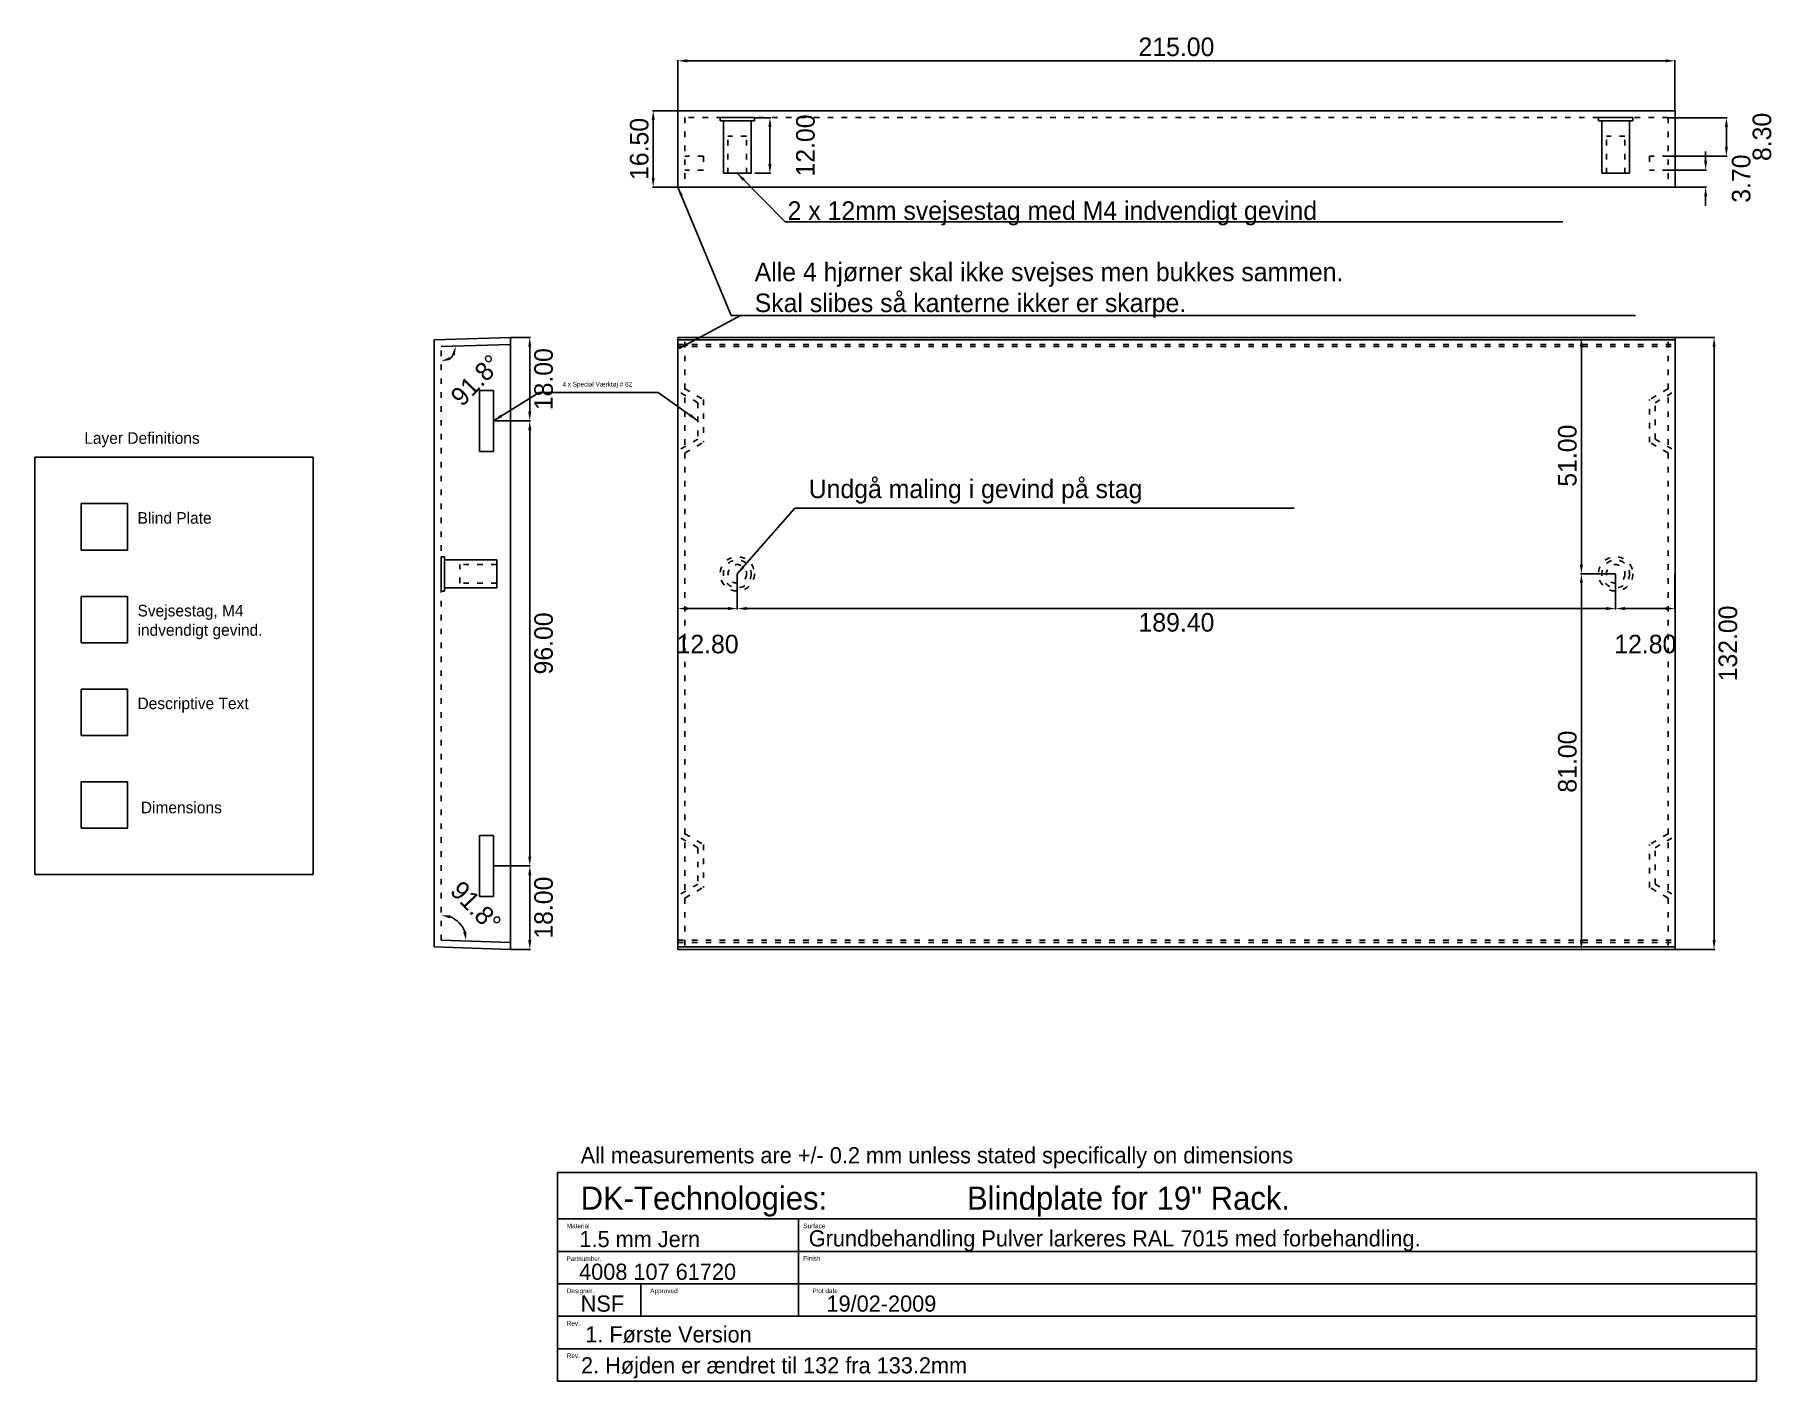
# Model space of a CAD drawing. Header units: millimetres. Extents: x 52 to 427, y -58 to 232.
import ezdxf

# ---------------------------------------------------------------- set-up
doc = ezdxf.new("R2010")
doc.units = ezdxf.units.MM
doc.header["$MEASUREMENT"] = 0
doc.linetypes.add('ACAD_ISO03W100', pattern=[30, 12, -18])
for name, color, linetype in [('Descriptive Text', 8, 'Continuous'), ('Dimensions', 140, 'Continuous'), ('Plate', 5, 'Continuous'), ('SvejseStag', 3, 'Continuous')]:
    doc.layers.add(name, color=color, linetype=linetype)
doc.dimstyles.new('DK-audio', dxfattribs={"dimtxt": 4, "dimasz": 2, "dimexe": 0.18, "dimexo": 0.0625, "dimgap": 1, "dimtad": 2, "dimzin": 0, "dimdsep": 46, "dimtxsty": 'Standard', "dimcen": 5, "dimadec": 1, "dimazin": 0, "dimtfac": 1, "dimtofl": 0, "dimtmove": 2, "dimatfit": 3, "dimfxl": 0, "dimtolj": 1, "dimtzin": 0, "dimarcsym": 0})

# ---------------------------------------------------------------- blocks, each defined once
blk = doc.blocks.new('*D22')
at = {"layer": 'DEFPOINTS', "color": 0, "ltscale": 0.1}
for p in [(405.55, 226.66), (190.56, 215.9), (405.55, 215.9)]:
    blk.add_point(p, dxfattribs=at)
at = {"layer": 'Dimensions', "color": 0, "lineweight": -2, "ltscale": 0.1}
for p, q in [((190.56, 215.97), (190.56, 226.84)), ((192.56, 226.66), (403.55, 226.66)), ((405.55, 215.97), (405.55, 226.84))]:
    blk.add_line(p, q, dxfattribs=at)
at = {"layer": 'Dimensions', "color": 0, "ltscale": 0.1}
for points in [[(192.56, 226.99), (192.56, 226.32), (190.56, 226.66)], [(403.55, 226.99), (403.55, 226.32), (405.55, 226.66)]]:
    blk.add_solid(points, dxfattribs=at)
at = {"layer": 'Dimensions', "color": 0, "ltscale": 0.1, "insert": (298.05, 229.66), "char_height": 4, "attachment_point": 5}
blk.add_mtext('\\A1;215.00', dxfattribs=at)
blk = doc.blocks.new('*D23')
at = {"layer": 'DEFPOINTS', "color": 0, "ltscale": 0.1}
for p in [(203.35, 115.99), (392.75, 115.99), (203.35, 108.51)]:
    blk.add_point(p, dxfattribs=at)
at = {"layer": 'Dimensions', "color": 0, "lineweight": -2, "ltscale": 0.1}
for p, q in [((203.35, 115.93), (203.35, 108.33)), ((392.75, 115.93), (392.75, 108.33)), ((390.75, 108.51), (205.35, 108.51))]:
    blk.add_line(p, q, dxfattribs=at)
at = {"layer": 'Dimensions', "color": 0, "ltscale": 0.1}
for points in [[(205.35, 108.85), (205.35, 108.18), (203.35, 108.51)], [(390.75, 108.85), (390.75, 108.18), (392.75, 108.51)]]:
    blk.add_solid(points, dxfattribs=at)
at = {"layer": 'Dimensions', "color": 0, "ltscale": 0.1, "insert": (298.05, 105.51), "char_height": 4, "attachment_point": 5}
blk.add_mtext('\\A1;189.40', dxfattribs=at)
blk = doc.blocks.new('*D24')
at = {"layer": 'DEFPOINTS', "color": 0, "ltscale": 0.1}
for p in [(190.56, 115.99), (203.35, 115.99), (190.56, 108.51)]:
    blk.add_point(p, dxfattribs=at)
at = {"layer": 'Dimensions', "color": 0, "lineweight": -2, "ltscale": 0.1}
for p, q in [((190.56, 115.93), (190.56, 108.33)), ((203.35, 115.93), (203.35, 108.33)), ((201.35, 108.51), (192.56, 108.51))]:
    blk.add_line(p, q, dxfattribs=at)
at = {"layer": 'Dimensions', "color": 0, "ltscale": 0.1}
for points in [[(192.56, 108.85), (192.56, 108.18), (190.56, 108.51)], [(201.35, 108.85), (201.35, 108.18), (203.35, 108.51)]]:
    blk.add_solid(points, dxfattribs=at)
at = {"layer": 'Dimensions', "color": 0, "ltscale": 0.1, "insert": (196.95, 100.83), "char_height": 4, "attachment_point": 5}
blk.add_mtext('\\A1;12.80', dxfattribs=at)
blk = doc.blocks.new('*D25')
at = {"layer": 'DEFPOINTS', "color": 0, "ltscale": 0.1}
for p in [(392.75, 115.99), (405.55, 115.99), (405.55, 108.51)]:
    blk.add_point(p, dxfattribs=at)
at = {"layer": 'Dimensions', "color": 0, "lineweight": -2, "ltscale": 0.1}
for p, q in [((392.75, 115.93), (392.75, 108.33)), ((405.55, 115.93), (405.55, 108.33)), ((394.75, 108.51), (403.55, 108.51))]:
    blk.add_line(p, q, dxfattribs=at)
at = {"layer": 'Dimensions', "color": 0, "ltscale": 0.1}
for points in [[(394.75, 108.85), (394.75, 108.18), (392.75, 108.51)], [(403.55, 108.85), (403.55, 108.18), (405.55, 108.51)]]:
    blk.add_solid(points, dxfattribs=at)
at = {"layer": 'Dimensions', "color": 0, "ltscale": 0.1, "insert": (399.15, 100.83), "char_height": 4, "attachment_point": 5}
blk.add_mtext('\\A1;12.80', dxfattribs=at)
blk = doc.blocks.new('*D26')
at = {"layer": 'DEFPOINTS', "color": 0, "ltscale": 0.1}
for p in [(404.05, 214.4), (404.05, 206.1), (416.64, 206.1)]:
    blk.add_point(p, dxfattribs=at)
at = {"layer": 'Dimensions', "color": 0, "lineweight": -2, "ltscale": 0.1}
for p, q in [((404.12, 214.4), (416.82, 214.4)), ((416.64, 212.4), (416.64, 208.1)), ((404.12, 206.1), (416.82, 206.1))]:
    blk.add_line(p, q, dxfattribs=at)
at = {"layer": 'Dimensions', "color": 0, "ltscale": 0.1}
for points in [[(416.31, 212.4), (416.97, 212.4), (416.64, 214.4)], [(416.31, 208.1), (416.97, 208.1), (416.64, 206.1)]]:
    blk.add_solid(points, dxfattribs=at)
at = {"layer": 'Dimensions', "color": 0, "ltscale": 0.1, "insert": (424.32, 210.25), "char_height": 4, "attachment_point": 5, "rotation": 90}
blk.add_mtext('\\A1;8.30', dxfattribs=at)
blk = doc.blocks.new('*D27')
at = {"layer": 'DEFPOINTS', "color": 0, "ltscale": 0.1}
for p in [(404.05, 203.1), (404.05, 199.4), (412.16, 199.4)]:
    blk.add_point(p, dxfattribs=at)
at = {"layer": 'Dimensions', "color": 0, "lineweight": -2, "ltscale": 0.1}
for p, q in [((412.16, 205.1), (412.16, 207.1)), ((404.12, 203.1), (412.34, 203.1)), ((404.12, 199.4), (412.34, 199.4)), ((412.16, 197.4), (412.16, 195.4))]:
    blk.add_line(p, q, dxfattribs=at)
at = {"layer": 'Dimensions', "color": 0, "ltscale": 0.1}
for points in [[(411.83, 205.1), (412.5, 205.1), (412.16, 203.1)], [(411.83, 197.4), (412.5, 197.4), (412.16, 199.4)]]:
    blk.add_solid(points, dxfattribs=at)
at = {"layer": 'Dimensions', "color": 0, "ltscale": 0.1, "insert": (419.84, 201.25), "char_height": 4, "attachment_point": 5, "rotation": 90}
blk.add_mtext('\\A1;3.70', dxfattribs=at)
blk = doc.blocks.new('*D28')
at = {"layer": 'DEFPOINTS', "color": 0, "ltscale": 0.1}
for p in [(190.56, 215.9), (185.23, 199.4), (190.56, 199.4)]:
    blk.add_point(p, dxfattribs=at)
at = {"layer": 'Dimensions', "color": 0, "lineweight": -2, "ltscale": 0.1}
for p, q in [((190.49, 215.9), (185.05, 215.9)), ((185.23, 213.9), (185.23, 201.4)), ((190.49, 199.4), (185.05, 199.4))]:
    blk.add_line(p, q, dxfattribs=at)
at = {"layer": 'Dimensions', "color": 0, "ltscale": 0.1}
for points in [[(184.89, 213.9), (185.56, 213.9), (185.23, 215.9)], [(184.89, 201.4), (185.56, 201.4), (185.23, 199.4)]]:
    blk.add_solid(points, dxfattribs=at)
at = {"layer": 'Dimensions', "color": 0, "ltscale": 0.1, "insert": (182.23, 207.65), "char_height": 4, "attachment_point": 5, "rotation": 90}
blk.add_mtext('\\A1;16.50', dxfattribs=at)
blk = doc.blocks.new('*D29')
at = {"layer": 'DEFPOINTS', "color": 0, "ltscale": 0.1}
for p in [(150.8, 52.99), (158.61, 52.99), (154.46, 34.99)]:
    blk.add_point(p, dxfattribs=at)
at = {"layer": 'Dimensions', "color": 0, "lineweight": -2, "ltscale": 0.1}
for p, q in [((150.87, 52.99), (158.79, 52.99)), ((158.61, 36.99), (158.61, 50.99)), ((154.52, 34.99), (158.79, 34.99))]:
    blk.add_line(p, q, dxfattribs=at)
at = {"layer": 'Dimensions', "color": 0, "ltscale": 0.1}
for points in [[(158.28, 50.99), (158.94, 50.99), (158.61, 52.99)], [(158.28, 36.99), (158.94, 36.99), (158.61, 34.99)]]:
    blk.add_solid(points, dxfattribs=at)
at = {"layer": 'Dimensions', "color": 0, "ltscale": 0.1, "insert": (161.61, 43.99), "char_height": 4, "attachment_point": 5, "rotation": 90}
blk.add_mtext('\\A1;18.00', dxfattribs=at)
blk = doc.blocks.new('*D30')
at = {"layer": 'DEFPOINTS', "color": 0, "ltscale": 0.1}
for p in [(150.8, 148.99), (158.61, 148.99), (150.87, 52.99)]:
    blk.add_point(p, dxfattribs=at)
at = {"layer": 'Dimensions', "color": 0, "lineweight": -2, "ltscale": 0.1}
for p, q in [((150.87, 148.99), (158.79, 148.99)), ((158.61, 54.99), (158.61, 146.99)), ((150.93, 52.99), (158.79, 52.99))]:
    blk.add_line(p, q, dxfattribs=at)
at = {"layer": 'Dimensions', "color": 0, "ltscale": 0.1}
for points in [[(158.28, 146.99), (158.94, 146.99), (158.61, 148.99)], [(158.28, 54.99), (158.94, 54.99), (158.61, 52.99)]]:
    blk.add_solid(points, dxfattribs=at)
at = {"layer": 'Dimensions', "color": 0, "ltscale": 0.1, "insert": (161.61, 100.99), "char_height": 4, "attachment_point": 5, "rotation": 90}
blk.add_mtext('\\A1;96.00', dxfattribs=at)
blk = doc.blocks.new('*D31')
at = {"layer": 'DEFPOINTS', "color": 0, "ltscale": 0.1}
for p in [(154.47, 166.99), (158.61, 166.99), (150.8, 148.99)]:
    blk.add_point(p, dxfattribs=at)
at = {"layer": 'Dimensions', "color": 0, "lineweight": -2, "ltscale": 0.1}
for p, q in [((154.54, 166.99), (158.79, 166.99)), ((158.61, 150.99), (158.61, 164.99)), ((150.87, 148.99), (158.79, 148.99))]:
    blk.add_line(p, q, dxfattribs=at)
at = {"layer": 'Dimensions', "color": 0, "ltscale": 0.1}
for points in [[(158.28, 164.99), (158.94, 164.99), (158.61, 166.99)], [(158.28, 150.99), (158.94, 150.99), (158.61, 148.99)]]:
    blk.add_solid(points, dxfattribs=at)
at = {"layer": 'Dimensions', "color": 0, "ltscale": 0.1, "insert": (161.61, 157.99), "char_height": 4, "attachment_point": 5, "rotation": 90}
blk.add_mtext('\\A1;18.00', dxfattribs=at)
blk = doc.blocks.new('*D32')
at = {"layer": 'DEFPOINTS', "color": 0, "ltscale": 0.1}
for p in [(207.05, 214.4), (207.05, 202.4), (210.39, 202.4)]:
    blk.add_point(p, dxfattribs=at)
at = {"layer": 'Dimensions', "color": 0, "lineweight": -2, "ltscale": 0.1}
for p, q in [((207.12, 214.4), (210.57, 214.4)), ((210.39, 212.4), (210.39, 204.4)), ((207.12, 202.4), (210.57, 202.4))]:
    blk.add_line(p, q, dxfattribs=at)
at = {"layer": 'Dimensions', "color": 0, "ltscale": 0.1}
for points in [[(210.05, 212.4), (210.72, 212.4), (210.39, 214.4)], [(210.05, 204.4), (210.72, 204.4), (210.39, 202.4)]]:
    blk.add_solid(points, dxfattribs=at)
at = {"layer": 'Dimensions', "color": 0, "ltscale": 0.1, "insert": (218.07, 208.4), "char_height": 4, "attachment_point": 5, "rotation": 90}
blk.add_mtext('\\A1;12.00', dxfattribs=at)
blk = doc.blocks.new('*D33')
at = {"layer": 'DEFPOINTS', "color": 0, "ltscale": 0.1}
for p in [(405.55, 166.99), (405.55, 34.99), (413.98, 34.99)]:
    blk.add_point(p, dxfattribs=at)
at = {"layer": 'Dimensions', "color": 0, "lineweight": -2, "ltscale": 0.1}
for p, q in [((405.62, 166.99), (414.16, 166.99)), ((413.98, 164.99), (413.98, 36.99)), ((405.62, 34.99), (414.16, 34.99))]:
    blk.add_line(p, q, dxfattribs=at)
at = {"layer": 'Dimensions', "color": 0, "ltscale": 0.1}
for points in [[(413.65, 164.99), (414.31, 164.99), (413.98, 166.99)], [(413.65, 36.99), (414.31, 36.99), (413.98, 34.99)]]:
    blk.add_solid(points, dxfattribs=at)
at = {"layer": 'Dimensions', "color": 0, "ltscale": 0.1, "insert": (416.98, 100.99), "char_height": 4, "attachment_point": 5, "rotation": 90}
blk.add_mtext('\\A1;132.00', dxfattribs=at)
blk = doc.blocks.new('*D34')
at = {"layer": 'DEFPOINTS', "color": 0, "ltscale": 0.1}
for p in [(392.75, 115.99), (385.36, 34.99), (392.75, 34.99)]:
    blk.add_point(p, dxfattribs=at)
at = {"layer": 'Dimensions', "color": 0, "lineweight": -2, "ltscale": 0.1}
for p, q in [((392.69, 115.99), (385.18, 115.99)), ((385.36, 113.99), (385.36, 36.99)), ((392.69, 34.99), (385.18, 34.99))]:
    blk.add_line(p, q, dxfattribs=at)
at = {"layer": 'Dimensions', "color": 0, "ltscale": 0.1}
for points in [[(385.03, 113.99), (385.7, 113.99), (385.36, 115.99)], [(385.03, 36.99), (385.7, 36.99), (385.36, 34.99)]]:
    blk.add_solid(points, dxfattribs=at)
at = {"layer": 'Dimensions', "color": 0, "ltscale": 0.1, "insert": (382.36, 75.49), "char_height": 4, "attachment_point": 5, "rotation": 90}
blk.add_mtext('\\A1;81.00', dxfattribs=at)
blk = doc.blocks.new('*D35')
at = {"layer": 'DEFPOINTS', "color": 0, "ltscale": 0.1}
for p in [(385.36, 166.99), (392.75, 166.99), (392.75, 115.99)]:
    blk.add_point(p, dxfattribs=at)
at = {"layer": 'Dimensions', "color": 0, "lineweight": -2, "ltscale": 0.1}
for p, q in [((392.69, 166.99), (385.18, 166.99)), ((385.36, 117.99), (385.36, 164.99)), ((392.69, 115.99), (385.18, 115.99))]:
    blk.add_line(p, q, dxfattribs=at)
at = {"layer": 'Dimensions', "color": 0, "ltscale": 0.1}
for points in [[(385.03, 164.99), (385.7, 164.99), (385.36, 166.99)], [(385.03, 117.99), (385.7, 117.99), (385.36, 115.99)]]:
    blk.add_solid(points, dxfattribs=at)
at = {"layer": 'Dimensions', "color": 0, "ltscale": 0.1, "insert": (382.36, 141.49), "char_height": 4, "attachment_point": 5, "rotation": 90}
blk.add_mtext('\\A1;51.00', dxfattribs=at)
blk = doc.blocks.new('*D36')
at = {"layer": 'DEFPOINTS', "color": 0, "ltscale": 0.1}
for p in [(154.47, 165.49), (139.5, 165.02), (139.5, 165.02), (141.13, 162.27), (139.49, 36.97)]:
    blk.add_point(p, dxfattribs=at)
at = {"layer": 'Dimensions', "color": 0, "lineweight": -2, "ltscale": 0.1}
blk.add_arc((139.5, 165.02), 3.19, 306.5048, 325.2868, dxfattribs=at)
at = {"layer": 'Dimensions', "color": 0, "ltscale": 0.1}
for points in [[(141.81, 163.3), (142.45, 163.11), (142.69, 165.12)], [(141.51, 162.14), (141.3, 162.77), (139.5, 161.83)]]:
    blk.add_solid(points, dxfattribs=at)
at = {"layer": 'Dimensions', "color": 0, "ltscale": 0.1, "insert": (146.99, 157.76), "char_height": 4, "attachment_point": 5, "rotation": 45.8958}
blk.add_mtext('\\A1;91.8°', dxfattribs=at)
blk = doc.blocks.new('*D37')
at = {"layer": 'DEFPOINTS', "color": 0, "ltscale": 0.1}
for p in [(139.5, 165.02), (144.23, 39.57), (139.49, 36.97), (139.49, 36.97), (154.46, 36.5)]:
    blk.add_point(p, dxfattribs=at)
at = {"layer": 'Dimensions', "color": 0, "lineweight": -2, "ltscale": 0.1}
blk.add_arc((139.49, 36.97), 5.41, 19.5029, 68.6887, dxfattribs=at)
at = {"layer": 'Dimensions', "color": 0, "ltscale": 0.1}
for points in [[(141.39, 41.68), (141.51, 42.33), (139.49, 42.38)], [(144.91, 38.82), (144.26, 38.72), (144.89, 36.8)]]:
    blk.add_solid(points, dxfattribs=at)
at = {"layer": 'Dimensions', "color": 0, "ltscale": 0.1, "insert": (146.98, 44.22), "char_height": 4, "attachment_point": 5, "rotation": 314.0958}
blk.add_mtext('\\A1;91.8°', dxfattribs=at)

msp = doc.modelspace()

# ---------------------------------------------------------------- linework, layer by layer
at = {"layer": 'Descriptive Text'}
for p, q in [((51.883, 51.138), (51.883, 141.138)), ((111.883, 141.138), (51.883, 141.138)), ((111.883, 51.138), (111.883, 141.138)), ((71.883, 91.138), (61.883, 91.138)), ((61.883, 81.138), (61.883, 91.138)), ((71.883, 81.138), (71.883, 91.138)), ((71.883, 81.138), (61.883, 81.138)), ((164.589, -58.158), (164.589, -13.158)), ((164.589, -13.158), (423.16, -13.158)), ((423.16, -13.158), (423.16, -58.158)), ((164.589, -23.158), (423.16, -23.158)), ((216.589, -23.158), (216.589, -30.158)), ((164.589, -30.158), (423.16, -30.158)), ((216.589, -30.158), (216.589, -37.158)), ((164.589, -37.158), (423.16, -37.158)), ((182.589, -37.158), (182.589, -44.158)), ((216.589, -37.158), (216.589, -44.158)), ((164.589, -44.158), (423.16, -44.158)), ((164.589, -51.158), (423.16, -51.158)), ((164.589, -58.158), (423.16, -58.158))]:
    msp.add_line(p, q, dxfattribs=at)
at = {"layer": 'Descriptive Text', "ltscale": 0.1}
msp.add_line((111.883, 51.138), (51.883, 51.138), dxfattribs=at)
at = {"layer": 'Dimensions'}
for p, q in [((71.883, 71.138), (61.883, 71.138)), ((61.883, 61.138), (61.883, 71.138)), ((71.883, 61.138), (71.883, 71.138)), ((71.883, 61.138), (61.883, 61.138))]:
    msp.add_line(p, q, dxfattribs=at)
at = {"layer": 'Plate', "ltscale": 0.1}
for p, q in [((405.553, 215.903), (190.555, 215.903)), ((190.555, 215.903), (190.555, 199.403)), ((405.553, 215.903), (405.553, 199.403)), ((405.553, 199.403), (190.555, 199.403)), ((138.004, 166.474), (154.475, 166.992)), ((138.004, 35.511), (138.004, 166.474)), ((139.504, 165.021), (154.474, 165.491)), ((154.475, 166.992), (154.457, 34.994)), ((190.555, 166.993), (190.555, 34.993)), ((190.555, 166.993), (405.553, 166.993)), ((190.555, 166.474), (405.553, 166.474)), ((405.553, 166.993), (405.553, 34.993)), ((150.804, 155.571), (147.804, 155.571)), ((147.804, 155.571), (147.804, 142.418)), ((150.804, 155.571), (150.804, 142.418)), ((150.804, 142.418), (147.804, 142.418)), ((150.804, 59.568), (147.804, 59.568)), ((147.804, 59.568), (147.804, 46.415)), ((150.804, 59.568), (150.804, 46.415)), ((150.804, 46.415), (147.804, 46.415)), ((138.004, 35.511), (154.457, 34.994)), ((139.485, 36.966), (154.457, 36.495)), ((190.555, 35.511), (405.553, 35.511)), ((190.555, 34.993), (405.553, 34.993))]:
    msp.add_line(p, q, dxfattribs=at)
at = {"layer": 'Plate', "linetype": 'ACAD_ISO03W100', "ltscale": 0.1}
for p, q in [((192.055, 214.403), (192.055, 199.403)), ((404.053, 214.403), (192.055, 214.403)), ((404.053, 214.403), (404.053, 199.403)), ((196.055, 206.103), (192.055, 206.103)), ((196.055, 203.103), (192.055, 203.103)), ((196.055, 206.103), (196.055, 203.103)), ((404.053, 206.103), (400.053, 206.103)), ((400.053, 206.103), (400.053, 203.103)), ((404.053, 203.103), (400.053, 203.103)), ((190.555, 165.494), (405.553, 165.494)), ((192.055, 166.054), (192.055, 35.854)), ((404.053, 166.054), (404.053, 35.854)), ((139.485, 36.966), (139.504, 165.021)), ((190.555, 165.021), (405.553, 165.021)), ((194.855, 152.915), (190.555, 155.397)), ((192.055, 155.917), (196.055, 153.608)), ((404.053, 155.917), (400.053, 153.608)), ((401.253, 152.915), (405.553, 155.397)), ((194.855, 152.915), (194.855, 145.074)), ((196.055, 153.608), (196.055, 144.381)), ((400.053, 144.381), (400.053, 153.608)), ((401.253, 145.074), (401.253, 152.915)), ((194.855, 145.074), (190.555, 142.591)), ((192.055, 142.072), (196.055, 144.381)), ((404.053, 142.072), (400.053, 144.381)), ((401.253, 145.074), (405.553, 142.591)), ((194.855, 56.912), (190.555, 59.395)), ((192.055, 59.914), (196.055, 57.605)), ((194.855, 56.912), (194.855, 49.071)), ((196.055, 57.605), (196.055, 48.378)), ((404.053, 59.914), (400.053, 57.605)), ((400.053, 48.378), (400.053, 57.605)), ((401.253, 56.912), (405.553, 59.395)), ((401.253, 49.071), (401.253, 56.912)), ((194.855, 49.071), (190.555, 46.588)), ((401.253, 49.071), (405.553, 46.588)), ((192.055, 46.069), (196.055, 48.378)), ((404.053, 46.069), (400.053, 48.378)), ((190.555, 36.966), (405.553, 36.966)), ((190.555, 36.966), (405.553, 36.966)), ((190.555, 36.494), (405.553, 36.494))]:
    msp.add_line(p, q, dxfattribs=at)
at = {"layer": 'Plate'}
for p, q in [((71.883, 131.138), (61.883, 131.138)), ((61.883, 121.138), (61.883, 131.138)), ((71.883, 121.138), (71.883, 131.138)), ((71.883, 121.138), (61.883, 121.138))]:
    msp.add_line(p, q, dxfattribs=at)
at = {"layer": 'SvejseStag', "ltscale": 0.1}
for p, q in [((199.654, 213.703), (199.654, 214.403)), ((199.654, 214.403), (207.054, 214.403)), ((207.054, 213.703), (207.054, 214.403)), ((389.054, 213.703), (389.054, 214.403)), ((389.054, 214.403), (396.454, 214.403)), ((396.454, 213.703), (396.454, 214.403)), ((207.054, 213.703), (199.654, 213.703)), ((200.354, 202.403), (200.354, 213.703)), ((206.354, 202.403), (206.354, 213.703)), ((396.454, 213.703), (389.054, 213.703)), ((389.754, 202.403), (389.754, 213.703)), ((395.754, 202.403), (395.754, 213.703)), ((206.354, 202.403), (200.354, 202.403)), ((395.754, 202.403), (389.754, 202.403)), ((140.197, 119.693), (139.497, 119.693)), ((139.497, 119.693), (139.497, 112.293)), ((140.197, 112.293), (140.197, 119.693)), ((151.497, 118.993), (140.197, 118.993)), ((151.497, 112.993), (151.497, 118.993)), ((151.497, 112.993), (140.197, 112.993)), ((140.197, 112.293), (139.497, 112.293))]:
    msp.add_line(p, q, dxfattribs=at)
at = {"layer": 'SvejseStag', "linetype": 'ACAD_ISO03W100', "ltscale": 0.1}
for p, q in [((205.354, 210.403), (201.354, 210.403)), ((201.354, 202.403), (201.354, 210.403)), ((205.354, 202.403), (205.354, 210.403)), ((394.754, 210.403), (390.754, 210.403)), ((390.754, 202.403), (390.754, 210.403)), ((394.754, 202.403), (394.754, 210.403)), ((151.497, 117.993), (143.497, 117.993)), ((143.497, 113.993), (143.497, 117.993)), ((151.497, 113.993), (143.497, 113.993))]:
    msp.add_line(p, q, dxfattribs=at)
at = {"layer": 'SvejseStag'}
for p, q in [((71.883, 111.138), (61.883, 111.138)), ((61.883, 101.138), (61.883, 111.138)), ((71.883, 101.138), (71.883, 111.138)), ((71.883, 101.138), (61.883, 101.138))]:
    msp.add_line(p, q, dxfattribs=at)
at = {"layer": 'SvejseStag', "linetype": 'ACAD_ISO03W100', "ltscale": 0.1}
for centre, radius in [((203.354, 115.993), 3.7), ((203.354, 115.993), 3), ((203.354, 115.993), 2), ((392.754, 115.993), 3.7), ((392.754, 115.993), 3), ((392.754, 115.993), 2)]:
    msp.add_circle(centre, radius, dxfattribs=at)

# ---------------------------------------------------------------- texts
at = {"layer": 'Descriptive Text'}
for s, height, p in [('All measurements are +/- 0.2 mm unless stated specifically on dimensions', 3.5, (169.589, -11.158)), ('DK-Technologies:', 5, (169.589, -21.158)), ('Blindplate for 19" Rack.', 5, (252.889, -21.158)), ('Material', 1, (166.589, -25.158)), ('1.5 mm Jern', 3.5, (169.324, -29.24)), ('Surface', 1, (217.589, -25.158)), ('Grundbehandling Pulver larkeres RAL 7015 med forbehandling.', 3.5, (218.776, -29.086)), ('Partnumber.', 1, (166.523, -32.216)), ('4008 107 61720', 3.5, (169.257, -36.297)), ('Finish', 1, (217.589, -32.158)), ('Designer.', 1, (166.589, -39.158)), ('NSF', 3.5, (169.589, -43.158)), ('Approved', 1, (184.589, -39.158)), ('Plot date', 1, (219.589, -39.158)), ('19/02-2009', 3.5, (222.589, -43.158)), ('Rev.', 1, (166.589, -46.158)), ('1. Første Version', 3.5, (170.573, -49.797)), ('Rev.', 1, (166.589, -53.158)), ('2. Højden er ændret til 132 fra 133.2mm', 3.5, (169.672, -56.481))]:
    msp.add_text(s, height=height, dxfattribs=at).set_placement(p)
at = {"layer": 'Descriptive Text', "char_height": 2.5, "attachment_point": 1}
for s, insert, width in [('Layer Definitions', (62.543, 146.549), 44.3157), ('Descriptive Text', (74.032, 89.313), 25.4979)]:
    msp.add_mtext(s, dxfattribs=dict(at, insert=insert, width=width))
at = {"layer": 'Dimensions', "ltscale": 0.1, "attachment_point": 7}
for s, insert, char_height in [('2 x 12mm svejsestag med M4 indvendigt gevind', (214.207, 191.151), 4), ('Alle 4 hjørner skal ikke svejses men bukkes sammen.\\PSkal slibes så kanterne ikker er skarpe.', (207.111, 171.252), 4), ('4 x Special Værktøj # 62', (165.659, 156.096), 1), ('\\A1;Undgå maling i gevind på stag', (218.76, 131.133), 4)]:
    msp.add_mtext(s, dxfattribs=dict(at, insert=insert, char_height=char_height))
at = {"layer": 'Dimensions', "insert": (74.752, 66.849), "char_height": 2.5, "width": 30.761, "attachment_point": 1}
msp.add_mtext('Dimensions', dxfattribs=at)
at = {"layer": 'Plate', "insert": (74.032, 129.313), "char_height": 2.5, "width": 25.4979, "attachment_point": 1}
msp.add_mtext('Blind Plate', dxfattribs=at)
at = {"layer": 'SvejseStag', "insert": (74.032, 109.313), "char_height": 2.5, "width": 37.85051, "attachment_point": 1}
msp.add_mtext('Svejsestag, M4 indvendigt gevind.', dxfattribs=at)

# ---------------------------------------------------------------- dimensions: what is measured, and where the dimension line sits
at = {"layer": 'Dimensions', "ltscale": 0.1}
for base, p1, p2, picture, middle in [((405.553, 226.657), (190.555, 215.903), (405.553, 215.903), '*D22', (298.054, 229.657)), ((190.555, 108.514), (203.354, 115.993), (190.555, 115.993), '*D24', (196.955, 100.834)), ((203.354, 108.514), (392.754, 115.993), (203.354, 115.993), '*D23', (298.054, 105.514)), ((405.553, 108.514), (392.754, 115.993), (405.553, 115.993), '*D25', (399.154, 100.834))]:
    dim = msp.add_linear_dim(base=base, p1=p1, p2=p2, dimstyle='DK-audio', dxfattribs=at)
    dim.commit()
    dim.dimension.update_dxf_attribs({"geometry": picture, "text_midpoint": middle})
for base, p1, p2, picture, middle in [((185.226, 199.403), (190.555, 215.903), (190.555, 199.403), '*D28', (182.226, 207.653)), ((210.385, 202.403), (207.054, 214.403), (207.054, 202.403), '*D32', (218.065, 208.403)), ((416.639, 206.103), (404.053, 214.403), (404.053, 206.103), '*D26', (424.319, 210.253)), ((412.164, 199.403), (404.053, 203.103), (404.053, 199.403), '*D27', (419.844, 201.253)), ((158.611, 166.992), (150.804, 148.994), (154.475, 166.992), '*D31', (161.611, 157.993)), ((385.365, 166.993), (392.754, 115.993), (392.754, 166.993), '*D35', (382.365, 141.493)), ((413.981, 34.993), (405.553, 166.993), (405.553, 34.993), '*D33', (416.981, 100.993)), ((158.611, 148.994), (150.867, 52.991), (150.804, 148.994), '*D30', (161.611, 100.993)), ((385.365, 34.993), (392.754, 115.993), (392.754, 34.993), '*D34', (382.365, 75.493)), ((158.611, 52.991), (154.457, 34.994), (150.804, 52.991), '*D29', (161.611, 43.993))]:
    dim = msp.add_linear_dim(base=base, p1=p1, p2=p2, angle=90, dimstyle='DK-audio', dxfattribs=at)
    dim.commit()
    dim.dimension.update_dxf_attribs({"geometry": picture, "text_midpoint": middle})
for base, line2, picture, middle in [((141.129, 162.273), ((139.504, 165.021), (154.474, 165.491)), '*D36', (146.992, 157.763)), ((144.226, 39.572), ((139.485, 36.966), (154.457, 36.495)), '*D37', (146.976, 44.224))]:
    dim = msp.add_angular_dim_2l(base=base, line1=((139.485, 36.966), (139.504, 165.021)), line2=line2, dimstyle='DK-audio', dxfattribs=at)
    dim.commit()
    dim.dimension.update_dxf_attribs({"geometry": picture, "text_midpoint": middle})

# ---------------------------------------------------------------- leaders
for points in [[(190.555, 199.403), (202.062, 171.738), (204.062, 171.738)], [(194.855, 149.034), (186.326, 155.096), (184.326, 155.096)]]:
    msp.add_leader(points, dimstyle='DK-audio', dxfattribs=at)
at = {"layer": 'Dimensions', "ltscale": 0.1, "annotation_type": 0, "has_hookline": 1, "hookline_direction": 0}
for points, text_width in [([(203.354, 202.403), (213.701, 191.898), (215.701, 191.898)], 164.667), ([(190.849, 164.585), (204.062, 171.738), (206.062, 171.738)], 190), ([(150.804, 149.034), (160.659, 155.096), (162.659, 155.096)], 22.667), ([(203.354, 115.993), (215.76, 130.133), (217.76, 130.133)], 104.667)]:
    msp.add_leader(points, dimstyle='DK-audio', dxfattribs=dict(at, text_width=text_width))

doc.saveas('drawing.dxf')
